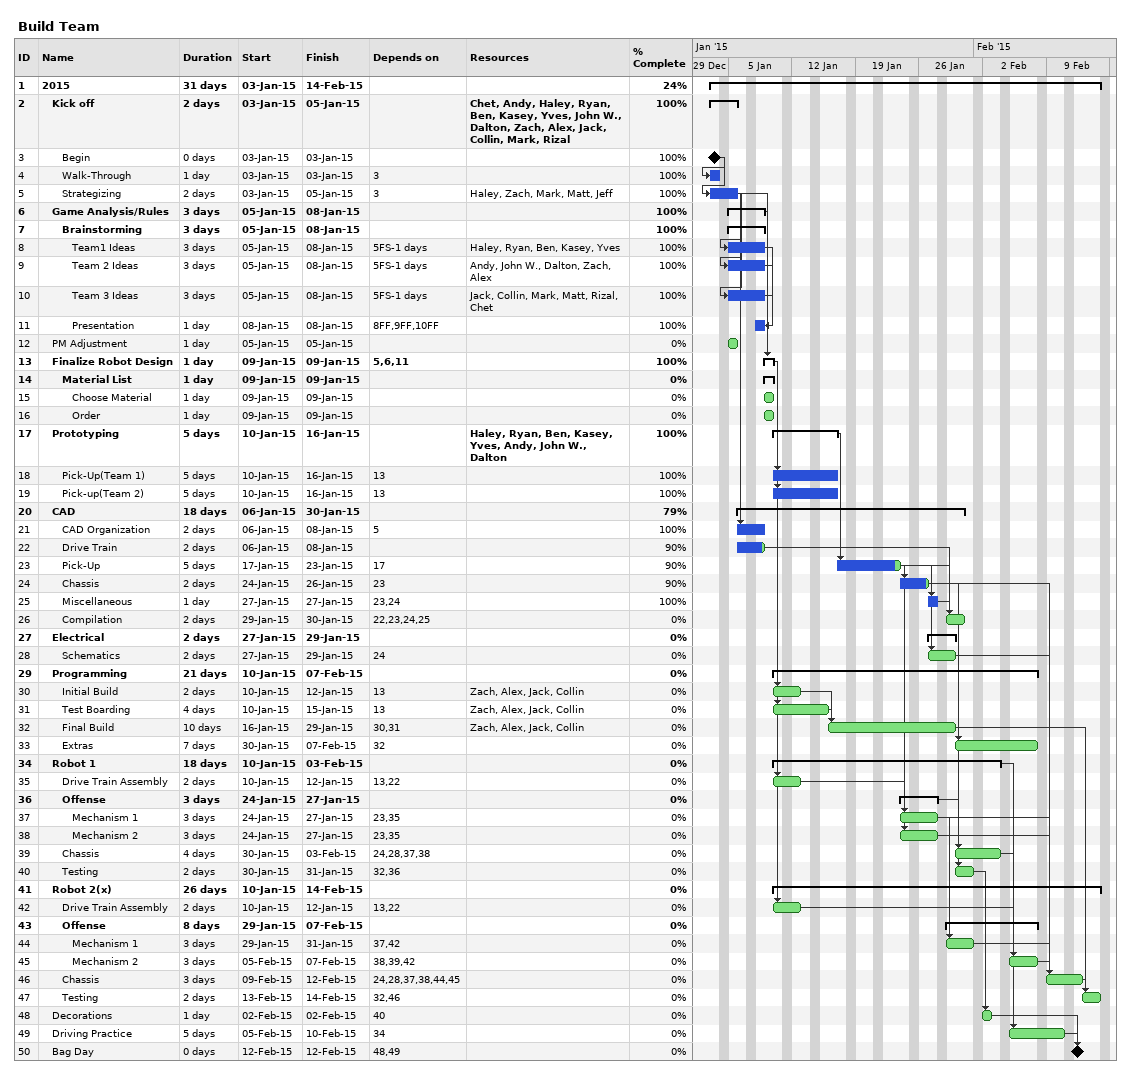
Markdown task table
Build Team

| ID | Level | Task | Duration | Start | Finish | Predecessors | Resources | % complete |
|---|---|---|---|---|---|---|---|---|
| 1 | 1 | **2015** | 31d | 2015-01-03 | 2015-02-14 |  |  | 24 |
| 2 | 2 | **Kick off** | 2d | 2015-01-03 | 2015-01-05 |  | Chet, Andy, Haley, Ryan, Ben, Kasey, Yves, John W., Dalton, Zach, Alex, Jack, Collin, Mark, Rizal | 100 |
| 3 | 3 | Begin | 0d | 2015-01-03 | 2015-01-03 |  |  | 100 |
| 4 | 3 | Walk-Through | 1d | 2015-01-03 | 2015-01-03 | 3 |  | 100 |
| 5 | 3 | Strategizing | 2d | 2015-01-03 | 2015-01-05 | 3 | Haley, Zach, Mark, Matt, Jeff | 100 |
| 6 | 2 | **Game Analysis/Rules** | 3d | 2015-01-05 | 2015-01-08 |  |  | 100 |
| 7 | 3 | **Brainstorming** | 3d | 2015-01-05 | 2015-01-08 |  |  | 100 |
| 8 | 4 | Team1 Ideas | 3d | 2015-01-05 | 2015-01-08 | 5FS-1d | Haley, Ryan, Ben, Kasey, Yves | 100 |
| 9 | 4 | Team 2 Ideas | 3d | 2015-01-05 | 2015-01-08 | 5FS-1d | Andy, John W., Dalton, Zach, Alex | 100 |
| 10 | 4 | Team 3 Ideas | 3d | 2015-01-05 | 2015-01-08 | 5FS-1d | Jack, Collin, Mark, Matt, Rizal, Chet | 100 |
| 11 | 4 | Presentation | 1d | 2015-01-08 | 2015-01-08 | 8FF, 9FF, 10FF |  | 100 |
| 12 | 2 | PM Adjustment | 1d | 2015-01-05 | 2015-01-05 |  |  | 0 |
| 13 | 2 | **Finalize Robot Design** | 1d | 2015-01-09 | 2015-01-09 | 5, 6, 11 |  | 100 |
| 14 | 3 | **Material List** | 1d | 2015-01-09 | 2015-01-09 |  |  | 0 |
| 15 | 4 | Choose Material | 1d | 2015-01-09 | 2015-01-09 |  |  | 0 |
| 16 | 4 | Order | 1d | 2015-01-09 | 2015-01-09 |  |  | 0 |
| 17 | 2 | **Prototyping** | 5d | 2015-01-10 | 2015-01-16 |  | Haley, Ryan, Ben, Kasey, Yves, Andy, John W., Dalton | 100 |
| 18 | 3 | Pick-Up(Team 1) | 5d | 2015-01-10 | 2015-01-16 | 13 |  | 100 |
| 19 | 3 | Pick-up(Team 2) | 5d | 2015-01-10 | 2015-01-16 | 13 |  | 100 |
| 20 | 2 | **CAD** | 18d | 2015-01-06 | 2015-01-30 |  |  | 79 |
| 21 | 3 | CAD Organization | 2d | 2015-01-06 | 2015-01-08 | 5 |  | 100 |
| 22 | 3 | Drive Train | 2d | 2015-01-06 | 2015-01-08 |  |  | 90 |
| 23 | 3 | Pick-Up | 5d | 2015-01-17 | 2015-01-23 | 17 |  | 90 |
| 24 | 3 | Chassis | 2d | 2015-01-24 | 2015-01-26 | 23 |  | 90 |
| 25 | 3 | Miscellaneous | 1d | 2015-01-27 | 2015-01-27 | 23, 24 |  | 100 |
| 26 | 3 | Compilation | 2d | 2015-01-29 | 2015-01-30 | 22, 23, 24, 25 |  | 0 |
| 27 | 2 | **Electrical** | 2d | 2015-01-27 | 2015-01-29 |  |  | 0 |
| 28 | 3 | Schematics | 2d | 2015-01-27 | 2015-01-29 | 24 |  | 0 |
| 29 | 2 | **Programming** | 21d | 2015-01-10 | 2015-02-07 |  |  | 0 |
| 30 | 3 | Initial Build | 2d | 2015-01-10 | 2015-01-12 | 13 | Zach, Alex, Jack, Collin | 0 |
| 31 | 3 | Test Boarding | 4d | 2015-01-10 | 2015-01-15 | 13 | Zach, Alex, Jack, Collin | 0 |
| 32 | 3 | Final Build | 10d | 2015-01-16 | 2015-01-29 | 30, 31 | Zach, Alex, Jack, Collin | 0 |
| 33 | 3 | Extras | 7d | 2015-01-30 | 2015-02-07 | 32 |  | 0 |
| 34 | 2 | **Robot 1** | 18d | 2015-01-10 | 2015-02-03 |  |  | 0 |
| 35 | 3 | Drive Train Assembly | 2d | 2015-01-10 | 2015-01-12 | 13, 22 |  | 0 |
| 36 | 3 | **Offense** | 3d | 2015-01-24 | 2015-01-27 |  |  | 0 |
| 37 | 4 | Mechanism 1 | 3d | 2015-01-24 | 2015-01-27 | 23, 35 |  | 0 |
| 38 | 4 | Mechanism 2 | 3d | 2015-01-24 | 2015-01-27 | 23, 35 |  | 0 |
| 39 | 3 | Chassis | 4d | 2015-01-30 | 2015-02-03 | 24, 28, 37, 38 |  | 0 |
| 40 | 3 | Testing | 2d | 2015-01-30 | 2015-01-31 | 32, 36 |  | 0 |
| 41 | 2 | **Robot 2(x)** | 26d | 2015-01-10 | 2015-02-14 |  |  | 0 |
| 42 | 3 | Drive Train Assembly | 2d | 2015-01-10 | 2015-01-12 | 13, 22 |  | 0 |
| 43 | 3 | **Offense** | 8d | 2015-01-29 | 2015-02-07 |  |  | 0 |
| 44 | 4 | Mechanism 1 | 3d | 2015-01-29 | 2015-01-31 | 37, 42 |  | 0 |
| 45 | 4 | Mechanism 2 | 3d | 2015-02-05 | 2015-02-07 | 38, 39, 42 |  | 0 |
| 46 | 3 | Chassis | 3d | 2015-02-09 | 2015-02-12 | 24, 28, 37, 38, 44, 45 |  | 0 |
| 47 | 3 | Testing | 2d | 2015-02-13 | 2015-02-14 | 32, 46 |  | 0 |
| 48 | 2 | Decorations | 1d | 2015-02-02 | 2015-02-02 | 40 |  | 0 |
| 49 | 2 | Driving Practice | 5d | 2015-02-05 | 2015-02-10 | 34 |  | 0 |
| 50 | 2 | Bag Day | 0d | 2015-02-12 | 2015-02-12 | 48, 49 |  | 0 |
